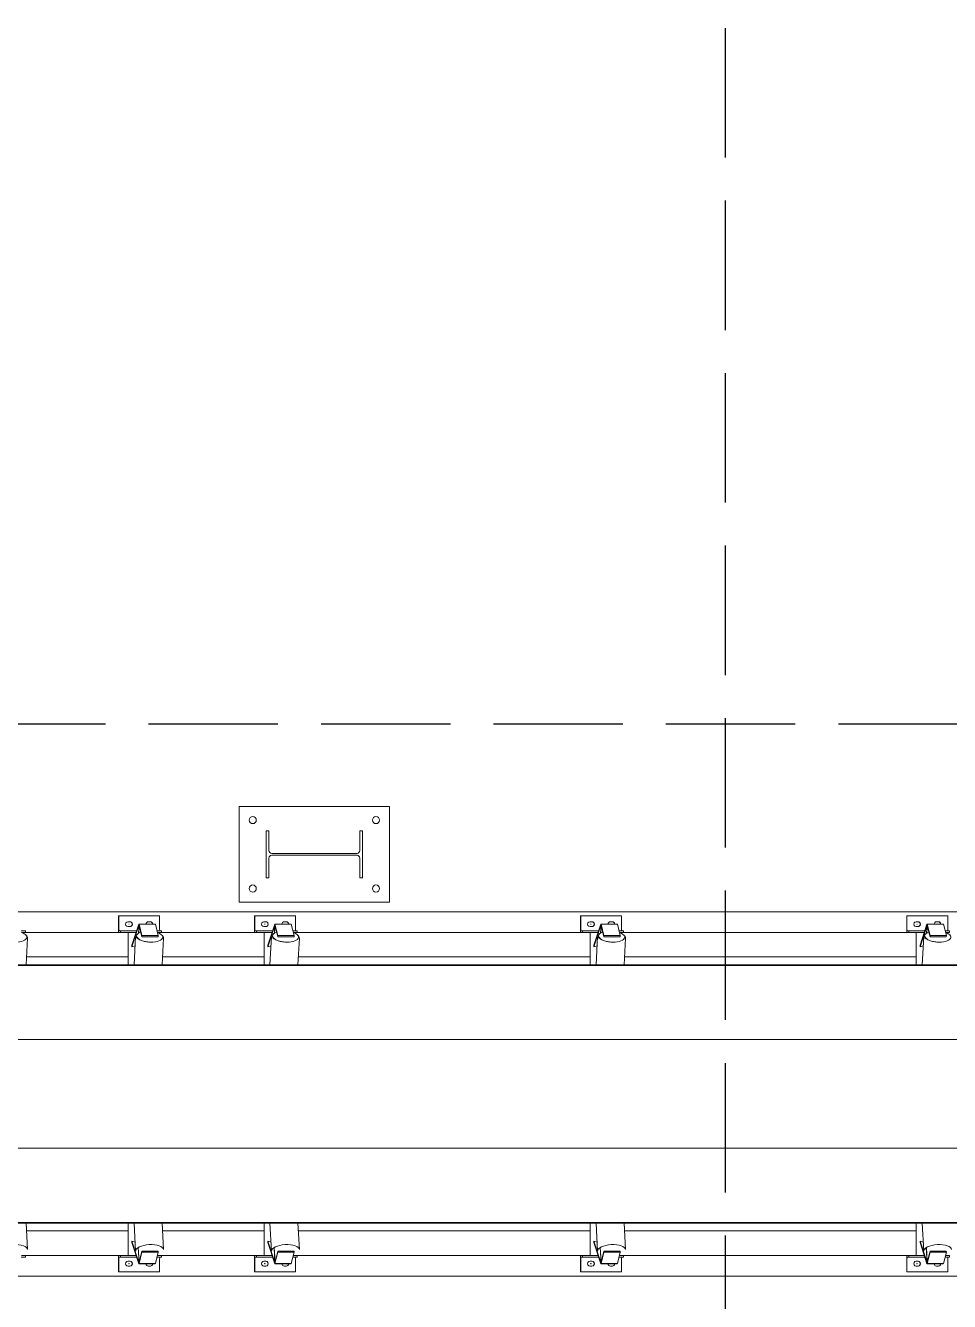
# Model space of a CAD drawing. Header units: millimetres. Extents: x 91119 to 433967, y 16708 to 144224.
# Drawn here: x 319798 to 323172, y 54586 to 59245 of the extents above; entities that cross this region are included whole.
import ezdxf

# ---------------------------------------------------------------- set-up
doc = ezdxf.new("R2010")
doc.units = ezdxf.units.MM
doc.header["$LTSCALE"] = 100
doc.linetypes.add('121217 IES and EMR$0$XKITLINE03', pattern=[6.299213, 4.724409, -1.574803])
doc.layers.add('121217 IES and EMR$0$grid', color=8, linetype='Continuous')
doc.layers.add('121217 IES and EMR$0$Xref', color=8, linetype='Continuous')

msp = doc.modelspace()

# ---------------------------------------------------------------- linework, layer by layer
at = {"layer": '121217 IES and EMR$0$grid', "linetype": '121217 IES and EMR$0$XKITLINE03'}
for p, q in [((322352.5, 138605.8), (322352.5, 24225.6)), ((409538.3, 56693.7), (257573.4, 56693.7))]:
    msp.add_line(p, q, dxfattribs=at)
at = {"layer": '121217 IES and EMR$0$Xref', "linetype": 'Continuous', "lineweight": 20}
for p, q in [((320577.5, 56393.7), (321127.5, 56393.7)), ((320577.5, 56043.7), (320577.5, 56393.7)), ((321127.5, 56393.7), (321127.5, 56043.7)), ((320676.8, 56133.1), (320676.8, 56304.2)), ((320676.8, 56304.2), (320686.5, 56304.2)), ((320686.5, 56304.2), (320686.5, 56232.4)), ((321018.5, 56232.4), (321018.5, 56304.2)), ((321018.5, 56304.2), (321028.2, 56304.2)), ((321028.2, 56304.2), (321028.2, 56133.1)), ((320686.5, 56205), (320686.5, 56133.1)), ((320696.7, 56222.2), (321008.3, 56222.2)), ((321008.3, 56215.2), (320696.7, 56215.2)), ((321018.5, 56133.1), (321018.5, 56205)), ((320686.5, 56133.1), (320676.8, 56133.1)), ((321028.2, 56133.1), (321018.5, 56133.1)), ((321127.5, 56043.7), (320577.5, 56043.7)), ((315528.7, 56008.7), (327358.4, 56008.7)), ((320137.7, 55933.7), (320137.7, 55993.7)), ((320137.7, 55993.7), (320138.4, 55993.7)), ((320138.4, 55993.7), (320138.4, 55947.7)), ((320138.4, 55993.7), (320287.3, 55993.7)), ((320179.1, 55972.7), (320172.1, 55972.7)), ((320175.6, 55964.2), (320174.9, 55964.2)), ((320211.8, 55964.2), (320186.5, 55886.4)), ((320211.8, 55964.2), (320271.3, 55964.2)), ((320212, 55959.5), (320211.8, 55964.2)), ((320246.6, 55972.7), (320253.5, 55972.7)), ((320271.4, 55963.1), (320271.3, 55964.2)), ((320287.3, 55993.7), (320287.3, 55947.7)), ((320633.9, 55933.7), (320633.9, 55993.7)), ((320633.9, 55993.7), (320634.7, 55993.7)), ((320634.7, 55993.7), (320634.7, 55947.7)), ((320634.7, 55993.7), (320783.6, 55993.7)), ((320675.4, 55972.7), (320668.4, 55972.7)), ((320671.9, 55964.2), (320671.2, 55964.2)), ((320708, 55964.2), (320682.7, 55886.4)), ((320708, 55964.2), (320767.6, 55964.2)), ((320708.2, 55959.5), (320708, 55964.2)), ((320742.9, 55972.7), (320749.8, 55972.7)), ((320767.6, 55963.1), (320767.6, 55964.2)), ((320783.6, 55993.7), (320783.6, 55947.7)), ((321825, 55933.7), (321825, 55993.7)), ((321825, 55993.7), (321825.7, 55993.7)), ((321825.7, 55993.7), (321825.7, 55947.7)), ((321825.7, 55993.7), (321974.6, 55993.7)), ((321866.4, 55972.7), (321859.5, 55972.7)), ((321862.9, 55964.2), (321862.2, 55964.2)), ((321899.1, 55964.2), (321873.8, 55886.4)), ((321899.1, 55964.2), (321958.6, 55964.2)), ((321899.3, 55959.5), (321899.1, 55964.2)), ((321933.9, 55972.7), (321940.9, 55972.7)), ((321958.7, 55963.1), (321958.6, 55964.2)), ((321974.6, 55993.7), (321974.6, 55947.7)), ((323016.1, 55933.7), (323016.1, 55993.7)), ((323016.1, 55993.7), (323016.8, 55993.7)), ((323016.8, 55993.7), (323016.8, 55947.7)), ((323016.8, 55993.7), (323165.7, 55993.7)), ((323057.5, 55972.7), (323050.5, 55972.7)), ((323054, 55964.2), (323053.3, 55964.2)), ((323090.1, 55964.2), (323064.9, 55886.4)), ((323090.1, 55964.2), (323149.7, 55964.2)), ((323090.4, 55959.5), (323090.1, 55964.2)), ((323125, 55972.7), (323131.9, 55972.7)), ((323149.7, 55963.1), (323149.7, 55964.2)), ((323165.7, 55993.7), (323165.7, 55947.7)), ((319781.7, 55939.7), (319797.6, 55939.7)), ((319783.2, 55933.7), (319797.6, 55933.7)), ((319797.6, 55939.7), (319797.6, 55933.7)), ((319797.6, 55933.7), (320137.7, 55933.7)), ((320145, 55933.7), (320137.7, 55933.7)), ((320139.4, 55939.7), (320145, 55939.7)), ((320145, 55939.7), (320203.8, 55939.7)), ((320145, 55939.7), (320145, 55933.7)), ((320145, 55933.7), (320201.8, 55933.7)), ((320172.1, 55954.7), (320179.1, 55954.7)), ((320172.6, 55933.7), (320172.6, 55815.6)), ((320174.9, 55963.2), (320175.6, 55963.2)), ((320186.5, 55881.1), (320212, 55959.5)), ((320199.8, 55918.3), (320194, 55815.6)), ((320212.3, 55963.1), (320210.4, 55930.8)), ((320211.1, 55931.2), (320212.6, 55956.5)), ((320212, 55959.5), (320212.1, 55959.5)), ((320212.3, 55963.1), (320271.8, 55963.1)), ((320223, 55922.1), (320212.3, 55963.1)), ((320212.6, 55956.5), (320222.7, 55917.6)), ((320222.7, 55917.6), (320223, 55922.1)), ((320222.7, 55917.6), (320282.3, 55917.6)), ((320223, 55922.1), (320282.5, 55922.1)), ((320282.5, 55922.1), (320271.8, 55963.1)), ((320277.9, 55939.7), (320293.9, 55939.7)), ((320279.5, 55933.7), (320293.9, 55933.7)), ((320282.3, 55917.6), (320282.5, 55922.1)), ((320293.9, 55939.7), (320293.9, 55933.7)), ((320293.9, 55933.7), (320633.9, 55933.7)), ((320641.3, 55933.7), (320633.9, 55933.7)), ((320635.6, 55939.7), (320641.3, 55939.7)), ((320641.3, 55939.7), (320700.1, 55939.7)), ((320641.3, 55939.7), (320641.3, 55933.7)), ((320641.3, 55933.7), (320698.1, 55933.7)), ((320668.4, 55954.7), (320675.4, 55954.7)), ((320668.9, 55933.7), (320668.9, 55815.6)), ((320671.2, 55963.2), (320671.9, 55963.2)), ((320682.7, 55881.1), (320708.2, 55959.5)), ((320696.1, 55918.3), (320690.3, 55815.6)), ((320708.5, 55963.1), (320706.7, 55930.8)), ((320707.4, 55931.2), (320708.8, 55956.5)), ((320708.2, 55959.5), (320708.3, 55959.5)), ((320708.5, 55963.1), (320768.1, 55963.1)), ((320719.3, 55922.1), (320708.5, 55963.1)), ((320708.8, 55956.5), (320719, 55917.6)), ((320719, 55917.6), (320719.3, 55922.1)), ((320719, 55917.6), (320778.6, 55917.6)), ((320719.3, 55922.1), (320778.8, 55922.1)), ((320778.8, 55922.1), (320768.1, 55963.1)), ((320774.2, 55939.7), (320790.1, 55939.7)), ((320775.8, 55933.7), (320790.1, 55933.7)), ((320778.6, 55917.6), (320778.8, 55922.1)), ((320790.1, 55939.7), (320790.1, 55933.7)), ((320790.1, 55933.7), (321825, 55933.7)), ((321832.3, 55933.7), (321825, 55933.7)), ((321826.7, 55939.7), (321832.3, 55939.7)), ((321832.3, 55939.7), (321891.1, 55939.7)), ((321832.3, 55939.7), (321832.3, 55933.7)), ((321832.3, 55933.7), (321889.2, 55933.7)), ((321859.5, 55954.7), (321866.4, 55954.7)), ((321860, 55933.7), (321860, 55815.6)), ((321862.2, 55963.2), (321862.9, 55963.2)), ((321873.8, 55881.1), (321899.3, 55959.5)), ((321887.2, 55918.3), (321881.3, 55815.6)), ((321899.6, 55963.1), (321897.8, 55930.8)), ((321898.5, 55931.2), (321899.9, 55956.5)), ((321899.3, 55959.5), (321899.4, 55959.5)), ((321899.6, 55963.1), (321959.2, 55963.1)), ((321910.3, 55922.1), (321899.6, 55963.1)), ((321899.9, 55956.5), (321910.1, 55917.6)), ((321910.1, 55917.6), (321910.3, 55922.1)), ((321910.1, 55917.6), (321969.6, 55917.6)), ((321910.3, 55922.1), (321969.9, 55922.1)), ((321969.9, 55922.1), (321959.2, 55963.1)), ((321965.3, 55939.7), (321981.2, 55939.7)), ((321966.8, 55933.7), (321981.2, 55933.7)), ((321969.6, 55917.6), (321969.9, 55922.1)), ((321981.2, 55939.7), (321981.2, 55933.7)), ((321981.2, 55933.7), (323016.1, 55933.7)), ((323023.4, 55933.7), (323016.1, 55933.7)), ((323017.8, 55939.7), (323023.4, 55939.7)), ((323023.4, 55939.7), (323082.2, 55939.7)), ((323023.4, 55939.7), (323023.4, 55933.7)), ((323023.4, 55933.7), (323080.2, 55933.7)), ((323050.5, 55954.7), (323057.5, 55954.7)), ((323051, 55933.7), (323051, 55815.6)), ((323053.3, 55963.2), (323054, 55963.2)), ((323064.9, 55881.1), (323090.4, 55959.5)), ((323078.2, 55918.3), (323072.4, 55815.6)), ((323090.7, 55963.1), (323088.8, 55930.8)), ((323089.5, 55931.2), (323090.9, 55956.5)), ((323090.4, 55959.5), (323090.5, 55959.5)), ((323090.7, 55963.1), (323150.2, 55963.1)), ((323101.4, 55922.1), (323090.7, 55963.1)), ((323090.9, 55956.5), (323101.1, 55917.6)), ((323101.1, 55917.6), (323101.4, 55922.1)), ((323101.1, 55917.6), (323160.7, 55917.6)), ((323101.4, 55922.1), (323160.9, 55922.1)), ((323160.9, 55922.1), (323150.2, 55963.1)), ((323156.3, 55939.7), (323172.2, 55939.7)), ((323157.9, 55933.7), (323172.2, 55933.7)), ((323160.7, 55917.6), (323160.9, 55922.1)), ((323172.2, 55939.7), (323172.2, 55933.7)), ((319799.9, 55815.6), (319805.4, 55912.5)), ((320186.5, 55886.4), (320186.5, 55881.1)), ((320198, 55884.9), (320186.5, 55881.1)), ((320296.2, 55815.6), (320301.7, 55912.5)), ((320682.7, 55886.4), (320682.7, 55881.1)), ((320694.2, 55884.9), (320682.7, 55881.1)), ((320792.4, 55815.6), (320798, 55912.5)), ((321873.8, 55886.4), (321873.8, 55881.1)), ((321885.3, 55884.9), (321873.8, 55881.1)), ((321983.5, 55815.6), (321989, 55912.5)), ((323064.9, 55886.4), (323064.9, 55881.1)), ((323076.3, 55884.9), (323064.9, 55881.1)), ((319801.5, 55843.7), (320172.6, 55843.7)), ((320297.8, 55843.7), (320668.9, 55843.7)), ((320794, 55843.7), (321860, 55843.7)), ((321985.1, 55843.7), (323051, 55843.7)), ((327001.3, 55815.6), (318212.1, 55815.6)), ((327001.9, 55813), (318256.7, 55813)), ((325696.5, 55542), (317219.9, 55542)), ((325696.5, 55145.3), (317219.9, 55145.3)), ((327001.3, 54871.8), (318212.1, 54871.8)), ((327001.9, 54874.4), (318256.7, 54874.4)), ((319805.4, 54774.9), (319799.9, 54871.8)), ((320172.6, 54871.8), (320172.6, 54753.7)), ((320194, 54871.8), (320199.8, 54769.1)), ((320301.7, 54774.9), (320296.2, 54871.8)), ((320668.9, 54871.8), (320668.9, 54753.7)), ((320690.3, 54871.8), (320696.1, 54769.1)), ((320798, 54774.9), (320792.4, 54871.8)), ((321860, 54871.8), (321860, 54753.7)), ((321881.3, 54871.8), (321887.2, 54769.1)), ((321989, 54774.9), (321983.5, 54871.8)), ((323051, 54871.8), (323051, 54753.7)), ((323072.4, 54871.8), (323078.2, 54769.1)), ((319801.5, 54843.7), (320172.6, 54843.7)), ((320186.5, 54806.3), (320186.5, 54800.9)), ((320186.5, 54806.3), (320198, 54802.4)), ((320212, 54727.8), (320186.5, 54806.3)), ((320186.5, 54800.9), (320211.8, 54723.2)), ((320297.8, 54843.7), (320668.9, 54843.7)), ((320682.7, 54806.3), (320682.7, 54800.9)), ((320682.7, 54806.3), (320694.2, 54802.4)), ((320708.2, 54727.8), (320682.7, 54806.3)), ((320682.7, 54800.9), (320708, 54723.2)), ((320794, 54843.7), (321860, 54843.7)), ((321873.8, 54806.3), (321873.8, 54800.9)), ((321873.8, 54806.3), (321885.3, 54802.4)), ((321899.3, 54727.8), (321873.8, 54806.3)), ((321873.8, 54800.9), (321899.1, 54723.2)), ((321985.1, 54843.7), (323051, 54843.7)), ((323064.9, 54806.3), (323064.9, 54800.9)), ((323064.9, 54806.3), (323076.3, 54802.4)), ((323090.4, 54727.8), (323064.9, 54806.3)), ((323064.9, 54800.9), (323090.1, 54723.2)), ((319783.2, 54753.7), (319797.6, 54753.7)), ((319797.6, 54753.7), (320137.7, 54753.7)), ((319797.6, 54753.7), (319797.6, 54747.7)), ((320137.7, 54693.7), (320137.7, 54753.7)), ((320137.7, 54753.7), (320145, 54753.7)), ((320145, 54753.7), (320201.8, 54753.7)), ((320145, 54753.7), (320145, 54747.7)), ((320209, 54782.3), (320212.3, 54724.3)), ((320212.6, 54730.9), (320209.6, 54782.7)), ((320212.3, 54724.3), (320223, 54765.3)), ((320222.7, 54769.8), (320212.6, 54730.9)), ((320222.7, 54769.8), (320282.3, 54769.8)), ((320223, 54765.3), (320222.7, 54769.8)), ((320223, 54765.3), (320282.5, 54765.3)), ((320271.8, 54724.3), (320282.5, 54765.3)), ((320279.5, 54753.7), (320293.9, 54753.7)), ((320282.5, 54765.3), (320282.3, 54769.8)), ((320293.9, 54753.7), (320633.9, 54753.7)), ((320293.9, 54753.7), (320293.9, 54747.7)), ((320633.9, 54693.7), (320633.9, 54753.7)), ((320633.9, 54753.7), (320641.3, 54753.7)), ((320641.3, 54753.7), (320698.1, 54753.7)), ((320641.3, 54753.7), (320641.3, 54747.7)), ((320705.2, 54782.3), (320708.5, 54724.3)), ((320708.8, 54730.9), (320705.9, 54782.7)), ((320708.5, 54724.3), (320719.3, 54765.3)), ((320719, 54769.8), (320708.8, 54730.9)), ((320719, 54769.8), (320778.6, 54769.8)), ((320719.3, 54765.3), (320719, 54769.8)), ((320719.3, 54765.3), (320778.8, 54765.3)), ((320768.1, 54724.3), (320778.8, 54765.3)), ((320775.8, 54753.7), (320790.1, 54753.7)), ((320778.8, 54765.3), (320778.6, 54769.8)), ((320790.1, 54753.7), (321825, 54753.7)), ((320790.1, 54753.7), (320790.1, 54747.7)), ((321825, 54693.7), (321825, 54753.7)), ((321825, 54753.7), (321832.3, 54753.7)), ((321832.3, 54753.7), (321889.2, 54753.7)), ((321832.3, 54753.7), (321832.3, 54747.7)), ((321896.3, 54782.3), (321899.6, 54724.3)), ((321899.9, 54730.9), (321897, 54782.7)), ((321899.6, 54724.3), (321910.3, 54765.3)), ((321910.1, 54769.8), (321899.9, 54730.9)), ((321910.1, 54769.8), (321969.6, 54769.8)), ((321910.3, 54765.3), (321910.1, 54769.8)), ((321910.3, 54765.3), (321969.9, 54765.3)), ((321959.2, 54724.3), (321969.9, 54765.3)), ((321966.8, 54753.7), (321981.2, 54753.7)), ((321969.9, 54765.3), (321969.6, 54769.8)), ((321981.2, 54753.7), (323016.1, 54753.7)), ((321981.2, 54753.7), (321981.2, 54747.7)), ((323016.1, 54693.7), (323016.1, 54753.7)), ((323016.1, 54753.7), (323023.4, 54753.7)), ((323023.4, 54753.7), (323080.2, 54753.7)), ((323023.4, 54753.7), (323023.4, 54747.7)), ((323087.4, 54782.3), (323090.7, 54724.3)), ((323090.9, 54730.9), (323088, 54782.7)), ((323090.7, 54724.3), (323101.4, 54765.3)), ((323101.1, 54769.8), (323090.9, 54730.9)), ((323101.1, 54769.8), (323160.7, 54769.8)), ((323101.4, 54765.3), (323101.1, 54769.8)), ((323101.4, 54765.3), (323160.9, 54765.3)), ((323150.2, 54724.3), (323160.9, 54765.3)), ((323157.9, 54753.7), (323172.2, 54753.7)), ((323160.9, 54765.3), (323160.7, 54769.8)), ((323172.2, 54753.7), (323172.2, 54747.7)), ((319781.7, 54747.7), (319797.6, 54747.7)), ((320138.4, 54739.7), (320138.4, 54693.7)), ((320145, 54747.7), (320139.4, 54747.7)), ((320145, 54747.7), (320203.8, 54747.7)), ((320179.1, 54732.7), (320172.1, 54732.7)), ((320172.1, 54714.7), (320179.1, 54714.7)), ((320175.6, 54724.2), (320174.9, 54724.2)), ((320174.9, 54723.2), (320175.6, 54723.2)), ((320211.8, 54723.2), (320212, 54727.8)), ((320211.8, 54723.2), (320271.3, 54723.2)), ((320212, 54727.8), (320212.1, 54727.8)), ((320212.3, 54724.3), (320271.8, 54724.3)), ((320253.5, 54714.7), (320246.6, 54714.7)), ((320271.3, 54723.2), (320271.4, 54724.3)), ((320277.9, 54747.7), (320293.9, 54747.7)), ((320287.3, 54739.7), (320287.3, 54693.7)), ((320634.7, 54739.7), (320634.7, 54693.7)), ((320641.3, 54747.7), (320635.6, 54747.7)), ((320641.3, 54747.7), (320700.1, 54747.7)), ((320675.4, 54732.7), (320668.4, 54732.7)), ((320668.4, 54714.7), (320675.4, 54714.7)), ((320671.9, 54724.2), (320671.2, 54724.2)), ((320671.2, 54723.2), (320671.9, 54723.2)), ((320708, 54723.2), (320708.2, 54727.8)), ((320708, 54723.2), (320767.6, 54723.2)), ((320708.2, 54727.8), (320708.3, 54727.8)), ((320708.5, 54724.3), (320768.1, 54724.3)), ((320749.8, 54714.7), (320742.9, 54714.7)), ((320767.6, 54723.2), (320767.6, 54724.3)), ((320774.2, 54747.7), (320790.1, 54747.7)), ((320783.6, 54739.7), (320783.6, 54693.7)), ((321825.7, 54739.7), (321825.7, 54693.7)), ((321832.3, 54747.7), (321826.7, 54747.7)), ((321832.3, 54747.7), (321891.1, 54747.7)), ((321866.4, 54732.7), (321859.5, 54732.7)), ((321859.5, 54714.7), (321866.4, 54714.7)), ((321862.9, 54724.2), (321862.2, 54724.2)), ((321862.2, 54723.2), (321862.9, 54723.2)), ((321899.1, 54723.2), (321899.3, 54727.8)), ((321899.1, 54723.2), (321958.6, 54723.2)), ((321899.3, 54727.8), (321899.4, 54727.8)), ((321899.6, 54724.3), (321959.2, 54724.3)), ((321940.9, 54714.7), (321933.9, 54714.7)), ((321958.6, 54723.2), (321958.7, 54724.3)), ((321965.3, 54747.7), (321981.2, 54747.7)), ((321974.6, 54739.7), (321974.6, 54693.7)), ((323016.8, 54739.7), (323016.8, 54693.7)), ((323023.4, 54747.7), (323017.8, 54747.7)), ((323023.4, 54747.7), (323082.2, 54747.7)), ((323057.5, 54732.7), (323050.5, 54732.7)), ((323050.5, 54714.7), (323057.5, 54714.7)), ((323054, 54724.2), (323053.3, 54724.2)), ((323053.3, 54723.2), (323054, 54723.2)), ((323090.1, 54723.2), (323090.4, 54727.8)), ((323090.1, 54723.2), (323149.7, 54723.2)), ((323090.4, 54727.8), (323090.5, 54727.8)), ((323090.7, 54724.3), (323150.2, 54724.3)), ((323131.9, 54714.7), (323125, 54714.7)), ((323149.7, 54723.2), (323149.7, 54724.3)), ((323156.3, 54747.7), (323172.2, 54747.7)), ((323165.7, 54739.7), (323165.7, 54693.7)), ((315528.7, 54678.7), (327358.4, 54678.7)), ((320138.4, 54693.7), (320137.7, 54693.7)), ((320138.4, 54693.7), (320287.3, 54693.7)), ((320634.7, 54693.7), (320633.9, 54693.7)), ((320634.7, 54693.7), (320783.6, 54693.7)), ((321825.7, 54693.7), (321825, 54693.7)), ((321825.7, 54693.7), (321974.6, 54693.7)), ((323016.8, 54693.7), (323016.1, 54693.7)), ((323016.8, 54693.7), (323165.7, 54693.7))]:
    msp.add_line(p, q, dxfattribs=at)
for centre in [(320627.5, 56343.7), (321077.5, 56343.7), (320627.5, 56093.7), (321077.5, 56093.7)]:
    msp.add_circle(centre, 13, dxfattribs=at)
for centre, start, end in [((320696.7, 56232.4), 180, 270), ((320696.7, 56205), 90, 180), ((321008.3, 56232.4), 270, 0), ((321008.3, 56205), 0, 90)]:
    msp.add_arc(centre, 10.2, start, end, dxfattribs=at)
for centre, major_axis, ratio, start_param, end_param in [((320172.1, 55963.7), (0, 9), 0.992546, 0, 3.141593), ((320174.9, 55963.7), (0, 0.5), 0.992546, 0, 3.141593), ((320178.4, 55963.7), (0, 9), 0.992546, 3.141593, 6.283185), ((320179.1, 55963.7), (0, -9), 0.992546, 0, 3.141593), ((320246.6, 55963.7), (0, -9), 0.992546, 3.141593, 4.654742), ((320252.8, 55963.7), (0, -9), 0.992546, 1.628443, 3.141593), ((320253.5, 55963.7), (0, 9), 0.992546, 4.770036, 6.283185), ((320668.4, 55963.7), (0, 9), 0.992546, 0, 3.141593), ((320671.2, 55963.7), (0, 0.5), 0.992546, 0, 3.141593), ((320674.6, 55963.7), (0, 9), 0.992546, 3.141593, 6.283185), ((320675.4, 55963.7), (0, -9), 0.992546, 0, 3.141593), ((320742.9, 55963.7), (0, -9), 0.992546, 3.141593, 4.654742), ((320749.1, 55963.7), (0, -9), 0.992546, 1.628443, 3.141593), ((320749.8, 55963.7), (0, 9), 0.992546, 4.770036, 6.283185), ((321859.5, 55963.7), (0, 9), 0.992546, 0, 3.141593), ((321862.2, 55963.7), (0, 0.5), 0.992546, 0, 3.141593), ((321865.7, 55963.7), (0, 9), 0.992546, 3.141593, 6.283185), ((321866.4, 55963.7), (0, -9), 0.992546, 0, 3.141593), ((321933.9, 55963.7), (0, -9), 0.992546, 3.141593, 4.654742), ((321940.1, 55963.7), (0, -9), 0.992546, 1.628443, 3.141593), ((321940.9, 55963.7), (0, 9), 0.992546, 4.770036, 6.283185), ((323050.5, 55963.7), (0, 9), 0.992546, 0, 3.141593), ((323053.3, 55963.7), (0, 0.5), 0.992546, 0, 3.141593), ((323056.7, 55963.7), (0, 9), 0.992546, 3.141593, 6.283185), ((323057.5, 55963.7), (0, -9), 0.992546, 0, 3.141593), ((323125, 55963.7), (0, -9), 0.992546, 3.141593, 4.654742), ((323131.2, 55963.7), (0, -9), 0.992546, 1.628443, 3.141593), ((323131.9, 55963.7), (0, 9), 0.992546, 4.770036, 6.283185), ((319754.6, 55918.1), (-47.9, 2.7), 0.419468, 0, 4.091719), ((319754.5, 55915.4), (50.9, -2.9), 0.419468, 0, 0.537479), ((320139.4, 55947.7), (0, 8), 0.121869, 1.570796, 3.141593), ((320250.8, 55915.4), (50.9, -2.9), 0.419468, 3.141593, 3.408802), ((320250.9, 55918.1), (-47.9, 2.7), 0.419468, 0, 4.091719), ((320250.9, 55918.1), (-47.9, 2.7), 0.419468, 5.483984, 6.283185), ((320288.3, 55947.7), (0, 8), 0.121869, 1.570796, 3.141593), ((320250.8, 55915.4), (50.9, -2.9), 0.419468, 0, 0.537929), ((320635.6, 55947.7), (0, 8), 0.121869, 1.570796, 3.141593), ((320747, 55915.4), (50.9, -2.9), 0.419468, 3.141593, 3.408802), ((320747.2, 55918.1), (-47.9, 2.7), 0.419468, 0, 4.091719), ((320747.2, 55918.1), (-47.9, 2.7), 0.419468, 5.483984, 6.283185), ((320784.5, 55947.7), (0, 8), 0.121869, 1.570796, 3.141593), ((320747, 55915.4), (50.9, -2.9), 0.419468, 0, 0.537316), ((321826.7, 55947.7), (0, 8), 0.121869, 1.570796, 3.141593), ((321938.1, 55915.4), (50.9, -2.9), 0.419468, 3.141593, 3.408802), ((321938.2, 55918.1), (-47.9, 2.7), 0.419468, 0, 4.091719), ((321938.2, 55918.1), (-47.9, 2.7), 0.419468, 5.483984, 6.283185), ((321975.6, 55947.7), (0, 8), 0.121869, 1.570796, 3.141593), ((321938.1, 55915.4), (50.9, -2.9), 0.419468, 0, 0.538637), ((323017.8, 55947.7), (0, 8), 0.121869, 1.570796, 3.141593), ((323129.1, 55915.4), (50.9, -2.9), 0.419468, 3.141593, 3.408802), ((323129.3, 55918.1), (-47.9, 2.7), 0.419468, 0, 4.091719), ((323129.3, 55918.1), (-47.9, 2.7), 0.419468, 5.483984, 6.283185), ((323166.6, 55947.7), (0, 8), 0.121869, 1.570796, 3.141593), ((319754.5, 54772), (-50.9, -2.9), 0.419468, 3.141593, 6.283185), ((320250.8, 54772), (-50.9, -2.9), 0.419468, 3.141593, 6.283185), ((320747, 54772), (-50.9, -2.9), 0.419468, 3.141593, 6.283185), ((321938.1, 54772), (-50.9, -2.9), 0.419468, 3.141593, 6.283185), ((323129.1, 54772), (-50.9, -2.9), 0.419468, 3.141593, 6.283185), ((320139.4, 54739.7), (0, 8), 0.121869, 0, 1.570796), ((320172.1, 54723.7), (0, 9), 0.992546, 0, 3.141593), ((320174.9, 54723.7), (0, 0.5), 0.992546, 0, 3.141593), ((320178.4, 54723.7), (0, 9), 0.992546, 3.141593, 6.283185), ((320179.1, 54723.7), (0, -9), 0.992546, 0, 3.141593), ((320246.6, 54723.7), (0, -9), 0.992546, 4.770036, 6.283185), ((320252.8, 54723.7), (0, -9), 0.992546, 0, 1.513149), ((320253.5, 54723.7), (0, 9), 0.992546, 3.141593, 4.654742), ((320288.3, 54739.7), (0, 8), 0.121869, 0, 1.570796), ((320635.6, 54739.7), (0, 8), 0.121869, 0, 1.570796), ((320668.4, 54723.7), (0, 9), 0.992546, 0, 3.141593), ((320671.2, 54723.7), (0, 0.5), 0.992546, 0, 3.141593), ((320674.6, 54723.7), (0, 9), 0.992546, 3.141593, 6.283185), ((320675.4, 54723.7), (0, -9), 0.992546, 0, 3.141593), ((320742.9, 54723.7), (0, -9), 0.992546, 4.770036, 6.283185), ((320749.1, 54723.7), (0, -9), 0.992546, 0, 1.513149), ((320749.8, 54723.7), (0, 9), 0.992546, 3.141593, 4.654742), ((320784.5, 54739.7), (0, 8), 0.121869, 0, 1.570796), ((321826.7, 54739.7), (0, 8), 0.121869, 0, 1.570796), ((321859.5, 54723.7), (0, 9), 0.992546, 0, 3.141593), ((321862.2, 54723.7), (0, 0.5), 0.992546, 0, 3.141593), ((321865.7, 54723.7), (0, 9), 0.992546, 3.141593, 6.283185), ((321866.4, 54723.7), (0, -9), 0.992546, 0, 3.141593), ((321933.9, 54723.7), (0, -9), 0.992546, 4.770036, 6.283185), ((321940.1, 54723.7), (0, -9), 0.992546, 0, 1.513149), ((321940.9, 54723.7), (0, 9), 0.992546, 3.141593, 4.654742), ((321975.6, 54739.7), (0, 8), 0.121869, 0, 1.570796), ((323017.8, 54739.7), (0, 8), 0.121869, 0, 1.570796), ((323050.5, 54723.7), (0, 9), 0.992546, 0, 3.141593), ((323053.3, 54723.7), (0, 0.5), 0.992546, 0, 3.141593), ((323056.7, 54723.7), (0, 9), 0.992546, 3.141593, 6.283185), ((323057.5, 54723.7), (0, -9), 0.992546, 0, 3.141593), ((323125, 54723.7), (0, -9), 0.992546, 4.770036, 6.283185), ((323131.2, 54723.7), (0, -9), 0.992546, 0, 1.513149), ((323131.9, 54723.7), (0, 9), 0.992546, 3.141593, 4.654742), ((323166.6, 54739.7), (0, 8), 0.121869, 0, 1.570796)]:
    msp.add_ellipse(centre, major_axis=major_axis, ratio=ratio, start_param=start_param, end_param=end_param, dxfattribs=at)
for centre in [(320175.6, 55963.7), (320671.9, 55963.7), (321862.9, 55963.7), (323054, 55963.7), (320175.6, 54723.7), (320671.9, 54723.7), (321862.9, 54723.7), (323054, 54723.7)]:
    msp.add_ellipse(centre, major_axis=(0, 0.5), ratio=0.992546, dxfattribs=at)
for points in [[(320207.5, 55914), (320206.8, 55915.1), (320206.2, 55916), (320205.9, 55916.8)], [(320703.8, 55914), (320703.1, 55915.1), (320702.5, 55916), (320702.2, 55916.8)], [(321894.9, 55914), (321894.1, 55915.1), (321893.5, 55916), (321893.2, 55916.8)], [(323085.9, 55914), (323085.2, 55915.1), (323084.6, 55916), (323084.3, 55916.8)]]:
    msp.add_open_spline(points, degree=3, dxfattribs=at)
for points in [[(320250.6, 55898.4), (320249.9, 55898.4), (320243.9, 55898.3), (320231.3, 55900.6), (320217.5, 55905.1), (320209.1, 55910.6), (320207.9, 55913.1), (320207.5, 55914)], [(320746.9, 55898.4), (320746.1, 55898.4), (320740.1, 55898.3), (320727.5, 55900.6), (320713.8, 55905.1), (320705.4, 55910.6), (320704.2, 55913.1), (320703.8, 55914)], [(321937.9, 55898.4), (321937.2, 55898.4), (321931.2, 55898.3), (321918.6, 55900.6), (321904.8, 55905.1), (321896.4, 55910.6), (321895.2, 55913.1), (321894.9, 55914)], [(323129, 55898.4), (323128.2, 55898.4), (323122.2, 55898.3), (323109.6, 55900.6), (323095.9, 55905.1), (323087.5, 55910.6), (323086.3, 55913.1), (323085.9, 55914)]]:
    msp.add_open_spline(points, degree=3, knots=[0, 0, 0, 0, 0.034024, 0.316401, 0.597662, 0.872981, 1, 1, 1, 1], dxfattribs=at)

doc.saveas('drawing.dxf')
